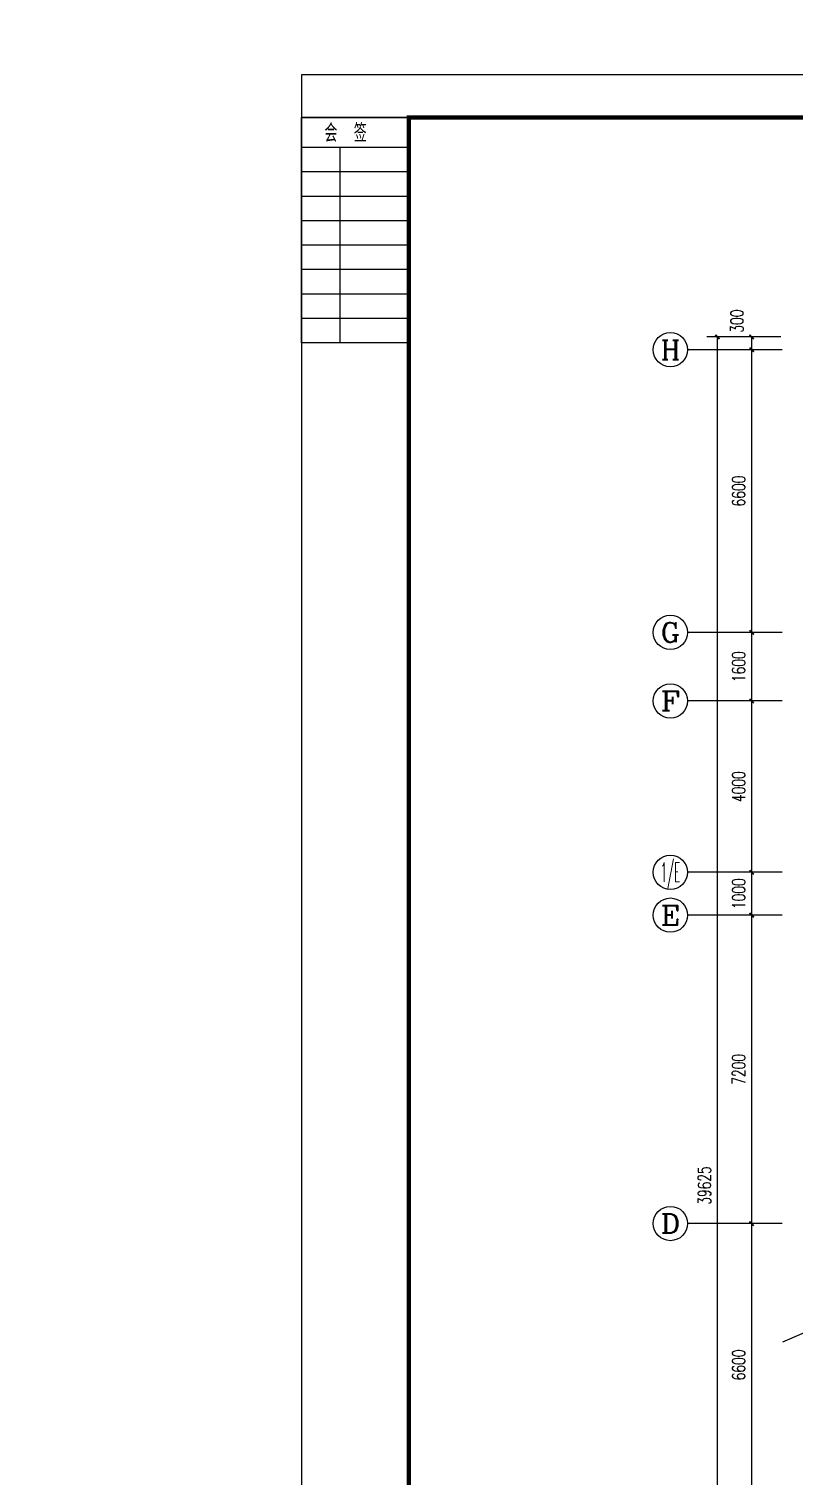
# Model space of a CAD drawing. Extents: x 2166032 to 5302137, y 581493 to 2416206.
# Drawn here: x 2664591 to 2682442, y 1272520 to 1306304 of the extents above; entities that cross this region are included whole.
import ezdxf
from ezdxf.enums import TextEntityAlignment as Align

# ---------------------------------------------------------------- set-up
doc = ezdxf.new("R2010")
doc.units = 0
doc.header["$LTSCALE"] = 1000
doc.header["$MEASUREMENT"] = 0
for name, color, linetype in [('AXIS', 3, 'Continuous'), ('AXIS_TEXT', 7, 'Continuous'), ('DIM_SYMB', 3, 'Continuous'), ('PUB_TITLE', 137, 'Continuous')]:
    doc.layers.add(name, color=color, linetype=linetype)
doc.styles.add('_TCH_AXIS', font='complex_.ttf')
doc.styles.add('COMPLEX', font='complex_.ttf')
doc.styles.add('DIM_FONT', font='simplex_.ttf', dxfattribs={"width": 0.7})
doc.styles.add('TSSD_REIN', font='tssdeng.shx', dxfattribs={"width": 0.7, "bigfont": 'tssdchn.shx'})
doc.dimstyles.new('DIMN', dxfattribs={"dimtxt": 300, "dimasz": 100, "dimexe": 250, "dimexo": 300, "dimgap": 150, "dimtad": 1, "dimdec": 0, "dimzin": 0, "dimdsep": 46, "dimtxsty": 'DIM_FONT', "dimblk": 'ARCHTICK', "dimcen": 0.09, "dimclrt": 7, "dimazin": 2, "dimtfac": 1, "dimtdec": 0, "dimtix": 1, "dimtmove": 2, "dimatfit": 3, "dimldrblk": 'ARCHTICK', "dimfxl": 1, "dimtolj": 1, "dimtzin": 0, "dimarcsym": 0})

# ---------------------------------------------------------------- blocks, each defined once
blk = doc.blocks.new('$会签栏$00000001')
at = {"layer": 'PUB_TITLE'}
for p, q in [((-52.6, 0), (-52.6, 25)), ((-46.9, 0), (-46.9, 25)), ((-41.2, 0), (-41.2, 25)), ((-35.5, 0), (-35.5, 25)), ((-29.8, 0), (-29.8, 25)), ((-24.1, 0), (-24.1, 25)), ((-18.4, 0), (-18.4, 25)), ((-12.7, 0), (-12.7, 25)), ((-7, 0), (-7, 25)), ((0, 0), (0, 25)), ((-52.6, 16), (-7, 16))]:
    blk.add_line(p, q, dxfattribs=at)
blk.add_lwpolyline([(0, 25), (0, 0), (-52.6, 0), (-52.6, 25)], close=True, dxfattribs=at)
at = {"layer": 'PUB_TITLE', "color": 0, "style": 'TSSD_REIN', "width": 0.75}
blk.add_text('会  签', height=4.219, rotation=270, dxfattribs=at).set_placement((-5.71, 19.67))
blk = doc.blocks.new('_ArchTick')
at = {"color": 0, "linetype": 'ByBlock', "const_width": 0.4}
blk.add_lwpolyline([(-0.5, -0.5), (0.5, 0.5)], dxfattribs=at)
blk = doc.blocks.new('*D2628')
at = {"layer": 'AXIS', "color": 0, "lineweight": -2}
for p, q in [((2682017, 1278415), (2681204, 1278415)), ((2681454, 1271815), (2681454, 1278415)), ((2682017, 1271815), (2681204, 1271815))]:
    blk.add_line(p, q, dxfattribs=at)
at = {"layer": 'Defpoints', "color": 0}
for p in [(2681454, 1278415), (2682317, 1278415), (2682317, 1271815)]:
    blk.add_point(p, dxfattribs=at)
at = {"layer": 'AXIS', "color": 0, "lineweight": -2, "xscale": 100, "yscale": 100, "zscale": 100}
for p, rotation in [((2681454, 1278415), 90), ((2681454, 1271815), 270)]:
    blk.add_blockref('_ArchTick', p, dxfattribs=dict(at, rotation=rotation))
at = {"layer": 'AXIS', "color": 7, "insert": (2681152, 1275115), "char_height": 300, "attachment_point": 5, "rotation": 90, "style": 'DIM_FONT'}
blk.add_mtext('\\A1;6600', dxfattribs=at)
blk = doc.blocks.new('*D2629')
at = {"layer": 'AXIS', "color": 0, "lineweight": -2}
for p, q in [((2682017, 1285615), (2681204, 1285615)), ((2681454, 1278415), (2681454, 1285615)), ((2682017, 1278415), (2681204, 1278415))]:
    blk.add_line(p, q, dxfattribs=at)
at = {"layer": 'Defpoints', "color": 0}
for p in [(2681454, 1285615), (2682317, 1285615), (2682317, 1278415)]:
    blk.add_point(p, dxfattribs=at)
at = {"layer": 'AXIS', "color": 0, "lineweight": -2, "xscale": 100, "yscale": 100, "zscale": 100}
for p, rotation in [((2681454, 1285615), 90), ((2681454, 1278415), 270)]:
    blk.add_blockref('_ArchTick', p, dxfattribs=dict(at, rotation=rotation))
at = {"layer": 'AXIS', "color": 7, "insert": (2681152, 1282015), "char_height": 300, "attachment_point": 5, "rotation": 90, "style": 'DIM_FONT'}
blk.add_mtext('\\A1;7200', dxfattribs=at)
blk = doc.blocks.new('*D2630')
at = {"layer": 'AXIS', "color": 0, "lineweight": -2}
for p, q in [((2682017, 1286615), (2681204, 1286615)), ((2681454, 1285615), (2681454, 1286615)), ((2682017, 1285615), (2681204, 1285615))]:
    blk.add_line(p, q, dxfattribs=at)
at = {"layer": 'Defpoints', "color": 0}
for p in [(2681454, 1286615), (2682317, 1286615), (2682317, 1285615)]:
    blk.add_point(p, dxfattribs=at)
at = {"layer": 'AXIS', "color": 0, "lineweight": -2, "xscale": 100, "yscale": 100, "zscale": 100}
for p, rotation in [((2681454, 1286615), 90), ((2681454, 1285615), 270)]:
    blk.add_blockref('_ArchTick', p, dxfattribs=dict(at, rotation=rotation))
at = {"layer": 'AXIS', "color": 7, "insert": (2681152, 1286115), "char_height": 300, "attachment_point": 5, "rotation": 90, "style": 'DIM_FONT'}
blk.add_mtext('\\A1;1000', dxfattribs=at)
blk = doc.blocks.new('*D2631')
at = {"layer": 'AXIS', "color": 0, "lineweight": -2}
for p, q in [((2682017, 1290615), (2681204, 1290615)), ((2681454, 1286615), (2681454, 1290615)), ((2682017, 1286615), (2681204, 1286615))]:
    blk.add_line(p, q, dxfattribs=at)
at = {"layer": 'Defpoints', "color": 0}
for p in [(2681454, 1290615), (2682317, 1290615), (2682317, 1286615)]:
    blk.add_point(p, dxfattribs=at)
at = {"layer": 'AXIS', "color": 0, "lineweight": -2, "xscale": 100, "yscale": 100, "zscale": 100}
for p, rotation in [((2681454, 1290615), 90), ((2681454, 1286615), 270)]:
    blk.add_blockref('_ArchTick', p, dxfattribs=dict(at, rotation=rotation))
at = {"layer": 'AXIS', "color": 7, "insert": (2681149, 1288615), "char_height": 300, "attachment_point": 5, "rotation": 90, "style": 'DIM_FONT'}
blk.add_mtext('\\A1;4000', dxfattribs=at)
blk = doc.blocks.new('*D2632')
at = {"layer": 'AXIS', "color": 0, "lineweight": -2}
for p, q in [((2682017, 1292215), (2681204, 1292215)), ((2681454, 1290615), (2681454, 1292215)), ((2682017, 1290615), (2681204, 1290615))]:
    blk.add_line(p, q, dxfattribs=at)
at = {"layer": 'Defpoints', "color": 0}
for p in [(2681454, 1292215), (2682317, 1292215), (2682317, 1290615)]:
    blk.add_point(p, dxfattribs=at)
at = {"layer": 'AXIS', "color": 0, "lineweight": -2, "xscale": 100, "yscale": 100, "zscale": 100}
for p, rotation in [((2681454, 1292215), 90), ((2681454, 1290615), 270)]:
    blk.add_blockref('_ArchTick', p, dxfattribs=dict(at, rotation=rotation))
at = {"layer": 'AXIS', "color": 7, "insert": (2681152, 1291415), "char_height": 300, "attachment_point": 5, "rotation": 90, "style": 'DIM_FONT'}
blk.add_mtext('\\A1;1600', dxfattribs=at)
blk = doc.blocks.new('*D2633')
at = {"layer": 'AXIS', "color": 0, "lineweight": -2}
for p, q in [((2682017, 1298815), (2681204, 1298815)), ((2681454, 1292215), (2681454, 1298815)), ((2682017, 1292215), (2681204, 1292215))]:
    blk.add_line(p, q, dxfattribs=at)
at = {"layer": 'Defpoints', "color": 0}
for p in [(2681454, 1298815), (2682317, 1298815), (2682317, 1292215)]:
    blk.add_point(p, dxfattribs=at)
at = {"layer": 'AXIS', "color": 0, "lineweight": -2, "xscale": 100, "yscale": 100, "zscale": 100}
for p, rotation in [((2681454, 1298815), 90), ((2681454, 1292215), 270)]:
    blk.add_blockref('_ArchTick', p, dxfattribs=dict(at, rotation=rotation))
at = {"layer": 'AXIS', "color": 7, "insert": (2681152, 1295515), "char_height": 300, "attachment_point": 5, "rotation": 90, "style": 'DIM_FONT'}
blk.add_mtext('\\A1;6600', dxfattribs=at)
blk = doc.blocks.new('*D2634')
at = {"layer": 'AXIS', "color": 0, "lineweight": -2}
for p, q in [((2682017, 1299115), (2681204, 1299115)), ((2681454, 1298815), (2681454, 1299115)), ((2682017, 1298815), (2681204, 1298815))]:
    blk.add_line(p, q, dxfattribs=at)
at = {"layer": 'Defpoints', "color": 0}
for p in [(2681454, 1299115), (2682317, 1299115), (2682317, 1298815)]:
    blk.add_point(p, dxfattribs=at)
at = {"layer": 'AXIS', "color": 0, "lineweight": -2, "xscale": 100, "yscale": 100, "zscale": 100}
for p, rotation in [((2681454, 1299115), 90), ((2681454, 1298815), 270)]:
    blk.add_blockref('_ArchTick', p, dxfattribs=dict(at, rotation=rotation))
at = {"layer": 'AXIS', "color": 7, "insert": (2681109, 1299485), "char_height": 300, "attachment_point": 5, "rotation": 90, "style": 'DIM_FONT'}
blk.add_mtext('\\A1;300', dxfattribs=at)
blk = doc.blocks.new('*D2635')
at = {"layer": 'AXIS', "color": 0, "lineweight": -2}
for p, q in [((2682133, 1299115), (2680404, 1299115)), ((2680654, 1259490), (2680654, 1299115)), ((2682133, 1259490), (2680404, 1259490))]:
    blk.add_line(p, q, dxfattribs=at)
at = {"layer": 'Defpoints', "color": 0}
for p in [(2680654, 1299115), (2682433, 1299115), (2682433, 1259490)]:
    blk.add_point(p, dxfattribs=at)
at = {"layer": 'AXIS', "color": 0, "lineweight": -2, "xscale": 100, "yscale": 100, "zscale": 100}
for p, rotation in [((2680654, 1299115), 90), ((2680654, 1259490), 270)]:
    blk.add_blockref('_ArchTick', p, dxfattribs=dict(at, rotation=rotation))
at = {"layer": 'AXIS', "color": 7, "insert": (2680352, 1279303), "char_height": 300, "attachment_point": 5, "rotation": 90, "style": 'DIM_FONT'}
blk.add_mtext('\\A1;39625', dxfattribs=at)
blk = doc.blocks.new('_AXISO')
blk.add_circle((0, 0), 0.5)
at = {"layer": 'AXIS_TEXT', "style": 'COMPLEX', "width": 1.171875}
blk.add_attdef('A', text='', height=0.56, dxfattribs=at).set_placement((-0.25, -0.28), (0.25, -0.28), align=Align.FIT)

msp = doc.modelspace()

# ---------------------------------------------------------------- linework, layer by layer
msp.add_circle((2604640.5, 1020101.3), 438608.5)
at = {"layer": 'AXIS'}
for p, q in [((2682164.9, 1298815.5), (2679957.9, 1298815.5)), ((2682164.9, 1292215.5), (2679957.9, 1292215.5)), ((2682164.9, 1290615.5), (2679957.9, 1290615.5)), ((2682164.9, 1286615.5), (2679957.9, 1286615.5)), ((2682164.9, 1285615.5), (2679957.9, 1285615.5)), ((2682164.9, 1278415.5), (2679957.9, 1278415.5))]:
    msp.add_line(p, q, dxfattribs=at)
at = {"layer": 'DIM_SYMB'}
msp.add_lwpolyline([(2682183.8, 1275654.5), (2686602, 1277559.9), (2686589, 1277783), (2686823.3, 1277426.7), (2686808.6, 1277649), (2691226.8, 1279554.4)], dxfattribs=at)
at = {"layer": 'PUB_TITLE'}
msp.add_lwpolyline([(2670952.5, 1245835.7), (2776052.5, 1245835.7), (2776052.5, 1305235.7), (2670952.5, 1305235.7)], close=True, dxfattribs=at)
at = {"layer": 'PUB_TITLE', "const_width": 100}
msp.add_lwpolyline([(2673452.5, 1246835.7), (2775052.5, 1246835.7), (2775052.5, 1304235.7), (2673452.5, 1304235.7)], close=True, dxfattribs=at)

# ---------------------------------------------------------------- block references
at = {"layer": 'AXIS'}
ref = msp.add_blockref('_AXISO', (2679557.9, 1298815.5), dxfattribs=dict(at, xscale=800, yscale=800, zscale=800))
ref.add_attrib('A', 'H', dxfattribs={"layer": 'AXIS_TEXT', "height": 452.5, "style": '_TCH_AXIS', "width": 0.877353}).set_placement((2679331.6, 1298589.2), (2679784.2, 1298589.2), align=Align.FIT)
ref = msp.add_blockref('_AXISO', (2679557.9, 1292215.5), dxfattribs=dict(at, xscale=800, yscale=800, zscale=800))
ref.add_attrib('A', 'G', dxfattribs={"layer": 'AXIS_TEXT', "height": 452.5, "style": '_TCH_AXIS', "width": 0.914932}).set_placement((2679331.6, 1291989.2), (2679784.2, 1291989.2), align=Align.FIT)
ref = msp.add_blockref('_AXISO', (2679557.9, 1290615.5), dxfattribs=dict(at, xscale=800, yscale=800, zscale=800))
ref.add_attrib('A', 'F', dxfattribs={"layer": 'AXIS_TEXT', "height": 452.5, "style": '_TCH_AXIS', "width": 1.049113}).set_placement((2679331.6, 1290389.2), (2679784.2, 1290389.2), align=Align.FIT)
ref = msp.add_blockref('_AXISO', (2679557.9, 1286615.5), dxfattribs=dict(at, xscale=800, yscale=800, zscale=800))
ref.add_attrib('A', '1/E', dxfattribs={"layer": 'AXIS_TEXT', "height": 452.55, "style": '_TCH_AXIS', "width": 0.361372}).set_placement((2679331.6, 1286389.2), (2679784.2, 1286389.2), align=Align.FIT)
ref = msp.add_blockref('_AXISO', (2679557.9, 1285615.5), dxfattribs=dict(at, xscale=800, yscale=800, zscale=800))
ref.add_attrib('A', 'E', dxfattribs={"layer": 'AXIS_TEXT', "height": 452.5, "style": '_TCH_AXIS'}).set_placement((2679331.6, 1285389.2), (2679784.2, 1285389.2), align=Align.FIT)
ref = msp.add_blockref('_AXISO', (2679557.9, 1278415.5), dxfattribs=dict(at, xscale=800, yscale=800, zscale=800))
ref.add_attrib('A', 'D', dxfattribs={"layer": 'AXIS_TEXT', "height": 452.5, "style": '_TCH_AXIS', "width": 0.95528}).set_placement((2679331.6, 1278189.2), (2679784.2, 1278189.2), align=Align.FIT)
at = {"layer": 'PUB_TITLE', "xscale": 100, "yscale": 100, "zscale": 100, "rotation": 90}
msp.add_blockref('$会签栏$00000001', (2673452.5, 1304235.7), dxfattribs=at)

# ---------------------------------------------------------------- dimensions: what is measured, and where the dimension line sits
at = {"layer": 'AXIS'}
dim = msp.add_linear_dim(base=(2681453.8, 1299115.5), p1=(2682316.7, 1298815.5), p2=(2682316.7, 1299115.5), angle=90, dimstyle='DIMN', dxfattribs=at)
dim.commit()
dim.dimension.update_dxf_attribs({"geometry": '*D2634', "text_midpoint": (2681108.8, 1299485.5), "dimtype": 161})
for p1, p2, distance, picture, middle in [((2682433.5, 1259490.5), (2682433.5, 1299115.5), 1779.7, '*D2635', (2680352.4, 1279303)), ((2682316.7, 1292215.5), (2682316.7, 1298815.5), 862.9, '*D2633', (2681152.4, 1295515.5)), ((2682316.7, 1290615.5), (2682316.7, 1292215.5), 862.9, '*D2632', (2681152.4, 1291415.5)), ((2682316.7, 1286615.5), (2682316.7, 1290615.5), 862.9, '*D2631', (2681148.9, 1288615.5)), ((2682316.7, 1285615.5), (2682316.7, 1286615.5), 862.9, '*D2630', (2681152.4, 1286115.5)), ((2682316.7, 1278415.5), (2682316.7, 1285615.5), 862.9, '*D2629', (2681152.4, 1282015.5)), ((2682316.7, 1271815.5), (2682316.7, 1278415.5), 862.9, '*D2628', (2681152.4, 1275115.5))]:
    dim = msp.add_aligned_dim(p1=p1, p2=p2, distance=distance, dimstyle='DIMN', dxfattribs=at)
    dim.commit()
    dim.dimension.update_dxf_attribs({"geometry": picture, "text_midpoint": middle})

doc.saveas('drawing.dxf')
